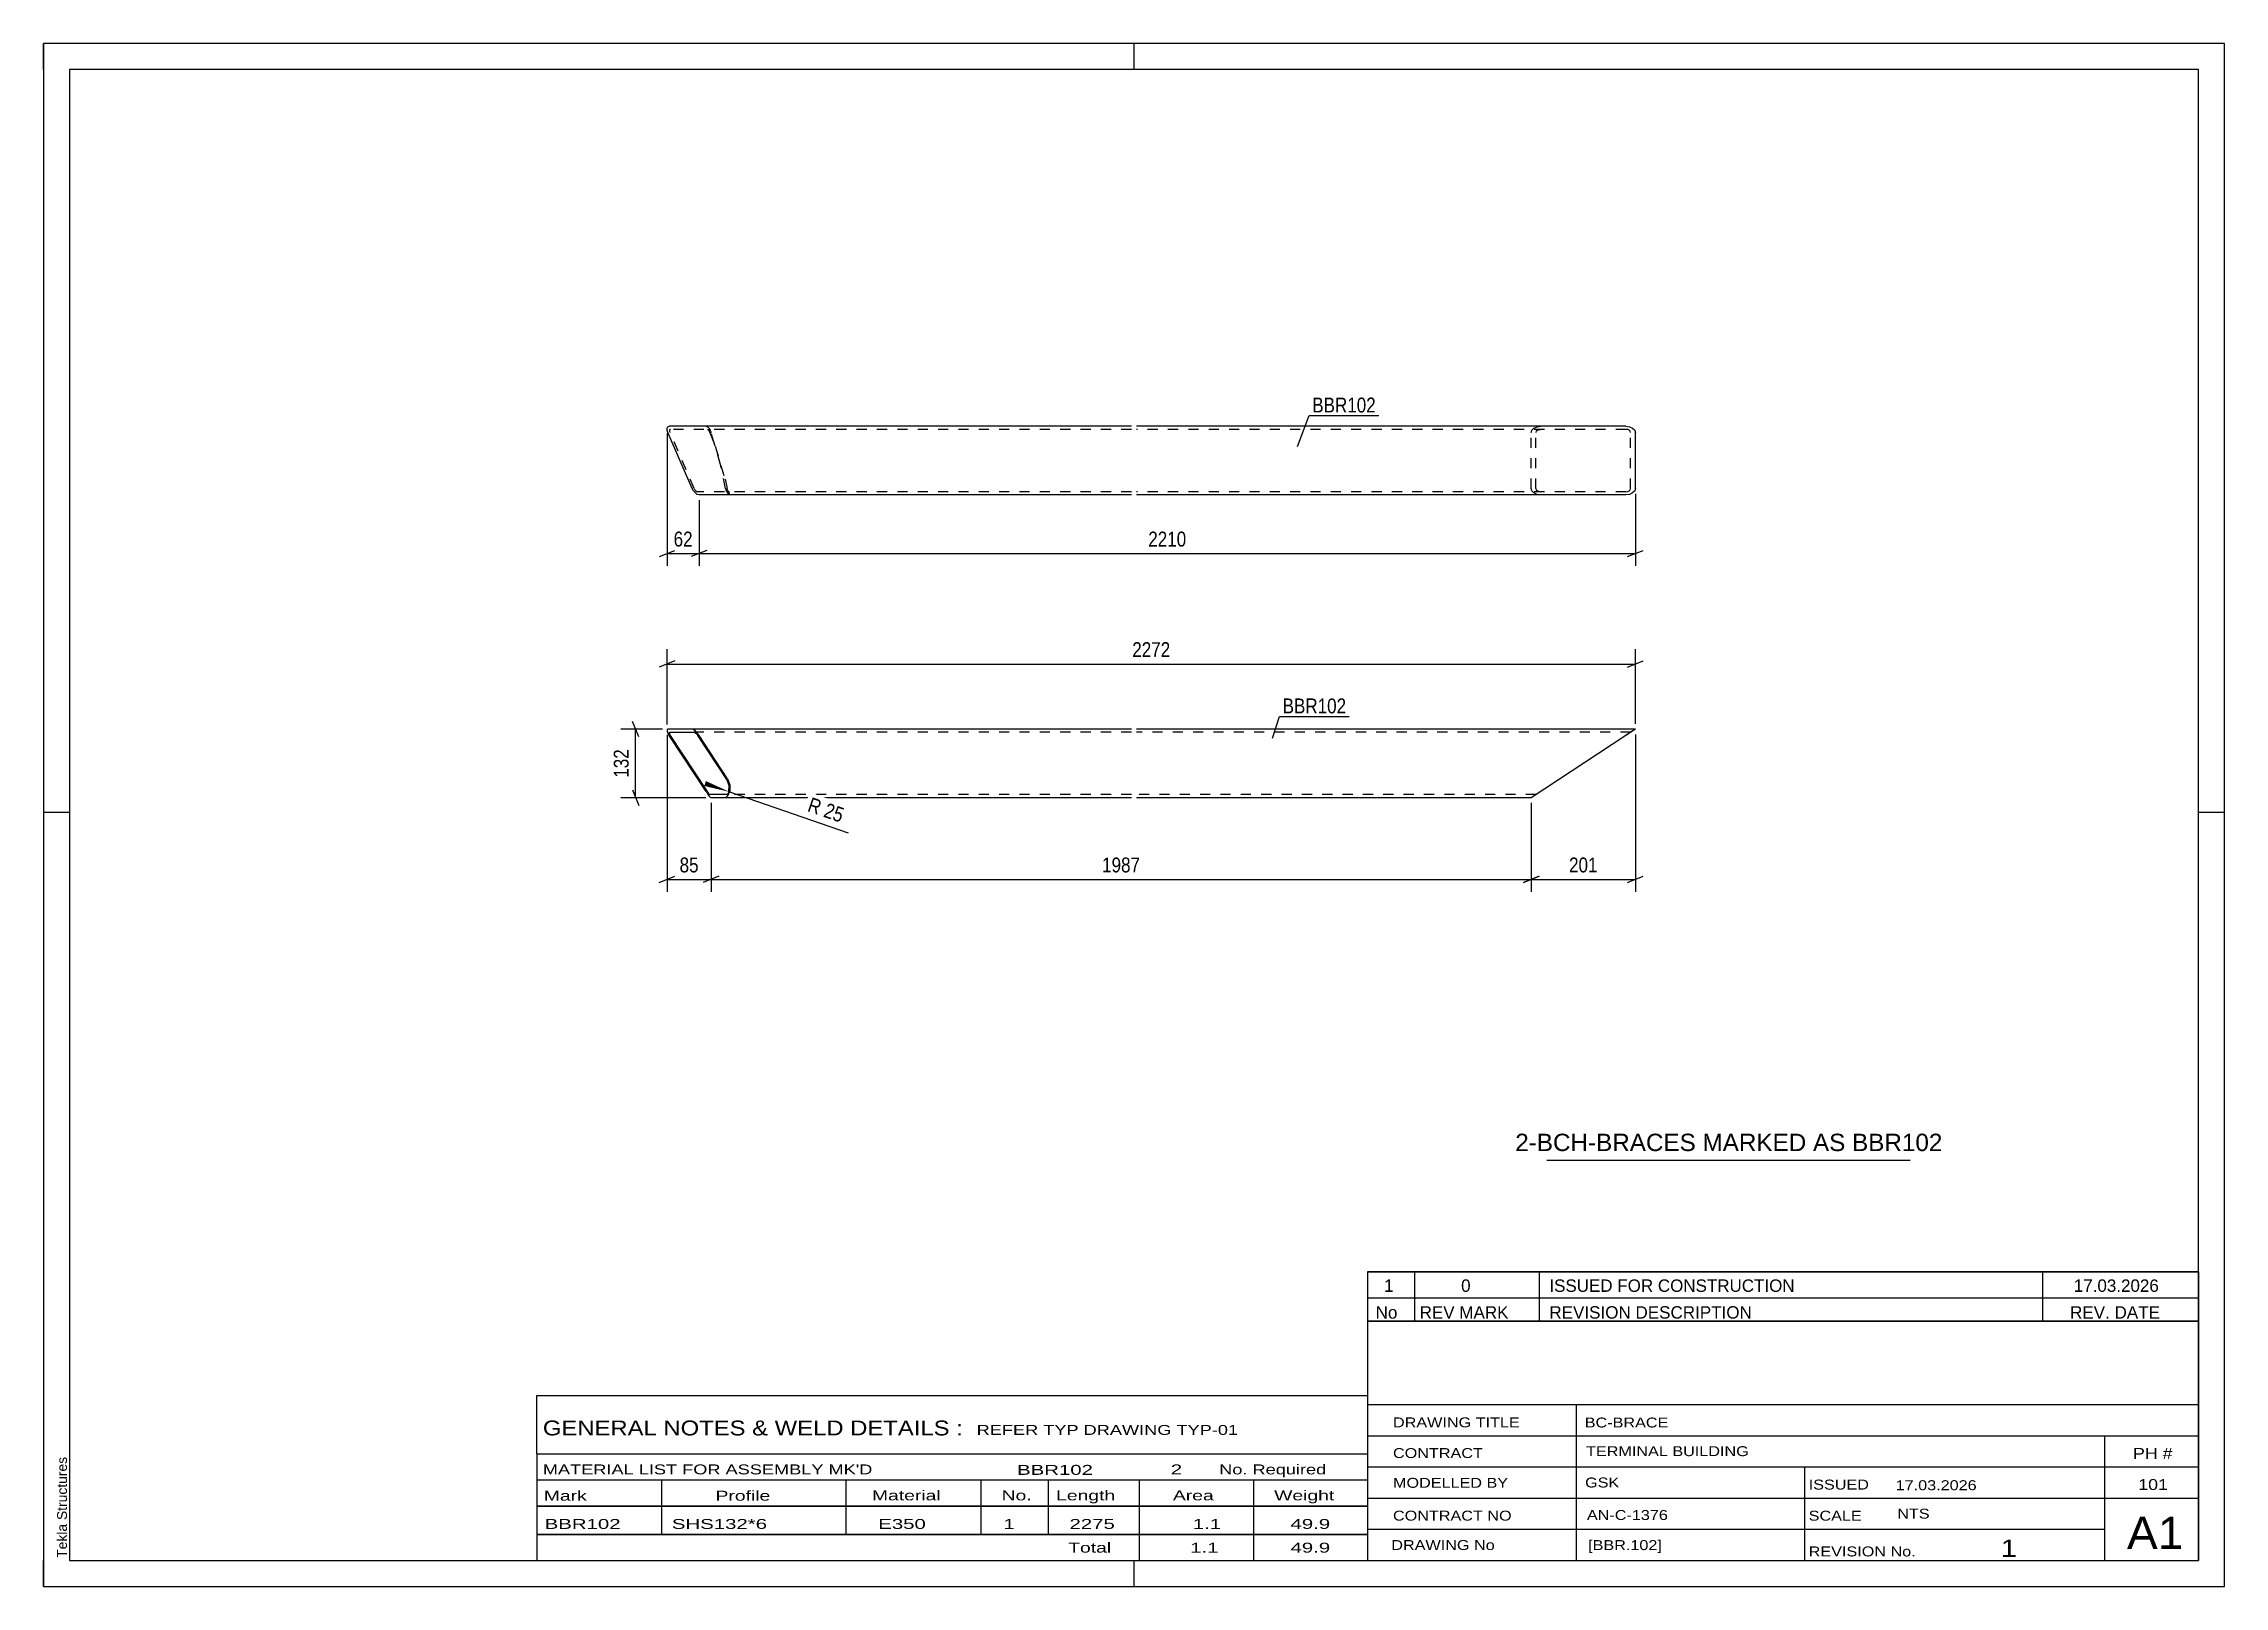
# Model space of a CAD drawing. Header units: millimetres. Extents: x 0 to 420, y 0 to 297.
import ezdxf

# ---------------------------------------------------------------- set-up
doc = ezdxf.new("R2010")
doc.units = ezdxf.units.MM
doc.linetypes.add('DXK_LINE_DOT2', pattern=[3.9198, 1.9599, -1.9599])
doc.styles.add('Arial', font='ARIAL.TTF', dxfattribs={"height": 0.2})
doc.styles.add('Arial Narrow', font='ARIALN.TTF', dxfattribs={"height": 0.2})

# ---------------------------------------------------------------- blocks, each defined once
blk = doc.blocks.new('Unknown-580638359-1162')
at = {"color": 5, "linetype": 'Continuous'}
for p, q in [((420, 297), (0, 297)), ((0, 297), (0, 0)), ((0, 292), (0, 297)), ((210, 292), (210, 297)), ((420, 0), (420, 297)), ((415, 292), (5, 292)), ((5, 292), (5, 5)), ((415, 5), (415, 292)), ((5, 149), (0, 149)), ((420, 149), (415, 149)), ((0, 0), (0, 5)), ((5, 5), (415, 5)), ((210, 0), (210, 5)), ((0, 0), (420, 0))]:
    blk.add_line(p, q, dxfattribs=at)
at = {"color": 174, "linetype": 'Continuous', "style": 'Arial'}
blk.add_text('Tekla Structures', height=1.9102, rotation=90, dxfattribs=at).set_placement((4.5, 5.5))
blk = doc.blocks.new('Part-580638359-1309 - 1303')
at = {"color": 2, "linetype": 'Continuous'}
for p, q in [((120.22, 165.02), (120.08, 164.93)), ((120.08, 164.93), (120.09, 164.67)), ((120.09, 164.67), (120.23, 164.28)), ((209.5, 165.02), (120.22, 165.02)), ((120.23, 164.28), (120.49, 163.82)), ((127.59, 153.02), (120.49, 163.82)), ((120.55, 164.37), (120.62, 164.42)), ((120.55, 164.24), (120.55, 164.37)), ((120.62, 164.05), (120.55, 164.24)), ((120.62, 164.42), (125.32, 164.42)), ((120.75, 163.82), (120.62, 164.05)), ((127.86, 153.02), (120.75, 163.82)), ((125.19, 164.93), (124.93, 165.02)), ((125.53, 164.67), (125.19, 164.93)), ((125.32, 164.42), (125.45, 164.37)), ((125.45, 164.37), (125.62, 164.24)), ((125.9, 164.28), (125.53, 164.67)), ((125.62, 164.24), (125.81, 164.05)), ((125.81, 164.05), (125.98, 163.82)), ((126.24, 163.82), (125.9, 164.28)), ((131.56, 155.34), (125.98, 163.82)), ((131.74, 155.46), (126.24, 163.82)), ((306.56, 165.02), (210.5, 165.02)), ((304.74, 163.82), (286.5, 151.82)), ((306.56, 165.02), (304.74, 163.82)), ((131.74, 155.46), (132.19, 154.3)), ((127.59, 153.02), (127.74, 152.83)), ((127.74, 152.83), (127.86, 152.56)), ((127.86, 153.02), (127.91, 152.94)), ((127.86, 152.56), (128.11, 152.17)), ((127.91, 152.94), (127.98, 152.79)), ((128.11, 152.59), (127.98, 152.79)), ((128.24, 152.46), (128.11, 152.59)), ((128.11, 152.17), (128.36, 151.91)), ((128.24, 152.46), (128.34, 152.42)), ((131.62, 152.42), (128.34, 152.42)), ((128.36, 151.91), (128.49, 151.86)), ((128.54, 151.82), (128.49, 151.86)), ((209.5, 151.82), (128.54, 151.82)), ((131.34, 151.82), (131.48, 151.91)), ((131.48, 151.91), (131.68, 152.17)), ((132.01, 154.18), (131.56, 155.34)), ((131.62, 152.42), (131.69, 152.46)), ((131.68, 152.17), (131.92, 152.56)), ((131.79, 152.59), (131.69, 152.46)), ((131.9, 152.79), (131.79, 152.59)), ((131.9, 152.79), (131.96, 152.9)), ((131.92, 152.56), (132.15, 153.02)), ((131.96, 152.9), (131.97, 153.02)), ((131.97, 153.02), (132.01, 154.18)), ((132.19, 154.3), (132.15, 153.02)), ((286.5, 151.82), (210.5, 151.82))]:
    blk.add_line(p, q, dxfattribs=at)
at = {"color": 7, "linetype": 'DXK_LINE_DOT2'}
for p, q in [((209.5, 164.42), (125.32, 164.42)), ((305.65, 164.42), (210.5, 164.42)), ((306.43, 164.93), (304.74, 163.82)), ((209.5, 152.42), (131.62, 152.42)), ((287.41, 152.42), (210.5, 152.42)), ((287.41, 152.42), (287.48, 152.46))]:
    blk.add_line(p, q, dxfattribs=at)
blk = doc.blocks.new('Part-580638359-1271 - 1253')
at = {"color": 2, "linetype": 'Continuous'}
for p, q in [((120.08, 222.6), (120.09, 222.98)), ((120.09, 222.98), (120.23, 223.24)), ((120.23, 223.24), (120.49, 223.34)), ((209.5, 223.34), (120.49, 223.34)), ((304.74, 223.34), (210.5, 223.34)), ((304.74, 223.34), (305.44, 223.24)), ((305.44, 223.24), (306.03, 222.98)), ((306.03, 222.98), (306.43, 222.6)), ((120.22, 222.14), (120.08, 222.6)), ((124.93, 211.34), (120.22, 222.14)), ((306.43, 222.6), (306.56, 222.14)), ((306.56, 211.34), (306.56, 222.14)), ((125.19, 210.88), (124.93, 211.34)), ((125.53, 210.49), (125.19, 210.88)), ((125.9, 210.23), (125.53, 210.49)), ((126.24, 210.14), (125.9, 210.23)), ((209.5, 210.14), (126.24, 210.14)), ((304.74, 210.14), (210.5, 210.14)), ((305.44, 210.23), (304.74, 210.14)), ((306.03, 210.49), (305.44, 210.23)), ((306.43, 210.88), (306.03, 210.49)), ((306.56, 211.34), (306.43, 210.88))]:
    blk.add_line(p, q, dxfattribs=at)
at = {"color": 7, "linetype": 'DXK_LINE_DOT2'}
for p, q in [((120.62, 222.69), (120.55, 222.56)), ((120.75, 222.74), (120.62, 222.69)), ((209.5, 222.74), (120.75, 222.74)), ((127.59, 223.34), (127.74, 223.3)), ((127.74, 223.3), (127.86, 223.24)), ((127.86, 223.24), (128.11, 222.98)), ((127.86, 222.74), (127.91, 222.72)), ((127.91, 222.72), (127.98, 222.69)), ((128.08, 222.6), (127.98, 222.69)), ((128.11, 222.98), (128.36, 222.6)), ((304.74, 222.74), (210.5, 222.74)), ((286.64, 222.6), (287.03, 222.98)), ((287.03, 222.98), (287.62, 223.24)), ((287.62, 223.24), (288.32, 223.34)), ((287.76, 222.6), (287.97, 222.69)), ((287.97, 222.69), (288.32, 222.74)), ((305.09, 222.69), (304.74, 222.74)), ((305.39, 222.56), (305.09, 222.69)), ((120.55, 222.56), (120.55, 222.37)), ((120.55, 222.37), (120.62, 222.14)), ((125.32, 211.34), (120.62, 222.14)), ((128.11, 222.56), (128.08, 222.6)), ((128.24, 222.37), (128.11, 222.56)), ((128.34, 222.14), (128.24, 222.37)), ((128.34, 222.14), (129.34, 219.52)), ((128.36, 222.6), (128.49, 222.33)), ((129.34, 219.52), (128.49, 222.33)), ((128.49, 222.33), (128.54, 222.14)), ((130.32, 216.15), (128.54, 222.14)), ((129.34, 219.52), (131.23, 213.16)), ((286.5, 222.14), (286.64, 222.6)), ((286.5, 211.34), (286.5, 222.14)), ((287.48, 222.37), (287.41, 222.14)), ((287.41, 211.34), (287.41, 222.14)), ((287.68, 222.56), (287.48, 222.37)), ((287.68, 222.56), (287.76, 222.6)), ((305.58, 222.37), (305.39, 222.56)), ((305.65, 222.14), (305.58, 222.37)), ((305.65, 211.34), (305.65, 222.14)), ((131.34, 211.34), (130.32, 216.15)), ((125.32, 211.34), (125.45, 211.11)), ((125.45, 211.11), (125.62, 210.91)), ((125.62, 210.91), (125.81, 210.78)), ((125.81, 210.78), (125.98, 210.74)), ((209.5, 210.74), (125.98, 210.74)), ((131.23, 213.16), (131.62, 211.34)), ((131.34, 211.34), (131.48, 210.88)), ((131.48, 210.88), (131.68, 210.49)), ((131.69, 211.11), (131.62, 211.34)), ((131.68, 210.49), (131.92, 210.23)), ((131.79, 210.91), (131.69, 211.11)), ((131.9, 210.78), (131.79, 210.91)), ((131.9, 210.78), (131.96, 210.76)), ((131.92, 210.23), (132.15, 210.14)), ((131.96, 210.76), (131.97, 210.74)), ((132.19, 210.14), (132.01, 210.74)), ((304.74, 210.74), (210.5, 210.74)), ((286.64, 210.88), (286.5, 211.34)), ((287.03, 210.49), (286.64, 210.88)), ((287.62, 210.23), (287.03, 210.49)), ((287.41, 211.34), (287.48, 211.11)), ((287.48, 211.11), (287.68, 210.91)), ((288.32, 210.14), (287.62, 210.23)), ((287.68, 210.91), (287.76, 210.88)), ((287.76, 210.88), (287.97, 210.78)), ((287.97, 210.78), (288.32, 210.74)), ((304.74, 210.74), (305.09, 210.78)), ((305.09, 210.78), (305.39, 210.91)), ((305.39, 210.91), (305.58, 211.11)), ((305.58, 211.11), (305.65, 211.34))]:
    blk.add_line(p, q, dxfattribs=at)
blk = doc.blocks.new('StraightDimension-580638359-1617 - 1303')
at = {"color": 7, "linetype": 'Continuous'}
for p, q in [((128.54, 150.82), (128.54, 133.7)), ((286.5, 150.82), (286.5, 133.7)), ((130.04, 136.7), (127.04, 135.5)), ((128.54, 136.1), (286.5, 136.1)), ((285, 135.5), (288, 136.7))]:
    blk.add_line(p, q, dxfattribs=at)
at = {"color": 0}
blk.add_wipeout([(211.78, 136.85), (211.78, 141.05), (203.26, 141.05), (203.26, 136.85)], dxfattribs=at)
at = {"color": 3, "style": 'Arial Narrow'}
blk.add_text('1987', height=2.863, dxfattribs=at).set_placement((203.86, 137.45))
blk = doc.blocks.new('StraightDimension-580638359-1616 - 1303')
at = {"color": 7, "linetype": 'Continuous'}
for p, q in [((306.56, 164.02), (306.56, 133.7)), ((286.5, 150.82), (286.5, 133.7)), ((288, 136.7), (285, 135.5)), ((286.5, 136.1), (306.56, 136.1)), ((305.06, 135.5), (308.06, 136.7))]:
    blk.add_line(p, q, dxfattribs=at)
at = {"color": 0}
blk.add_wipeout([(299.87, 136.85), (299.87, 141.05), (293.19, 141.05), (293.19, 136.85)], dxfattribs=at)
at = {"color": 3, "style": 'Arial Narrow'}
blk.add_text('201', height=2.863, dxfattribs=at).set_placement((293.79, 137.45))
blk = doc.blocks.new('StraightDimension-580638359-1648 - 1303')
at = {"color": 7, "linetype": 'Continuous'}
for p, q in [((121.58, 178.16), (118.58, 176.96)), ((120.08, 165.93), (120.08, 180.41)), ((120.08, 177.56), (306.56, 177.56)), ((305.06, 176.96), (308.06, 178.16)), ((306.56, 166.02), (306.56, 180.41))]:
    blk.add_line(p, q, dxfattribs=at)
at = {"color": 0}
blk.add_wipeout([(217.58, 178.31), (217.58, 182.51), (209.07, 182.51), (209.07, 178.31)], dxfattribs=at)
at = {"color": 3, "style": 'Arial Narrow'}
blk.add_text('2272', height=2.863, dxfattribs=at).set_placement((209.67, 178.91))
blk = doc.blocks.new('StraightDimension-580638359-1618 - 1303')
at = {"color": 7, "linetype": 'Continuous'}
for p, q in [((120.08, 163.93), (120.08, 133.7)), ((128.54, 150.82), (128.54, 133.7)), ((118.58, 135.5), (121.58, 136.7)), ((120.08, 136.1), (128.54, 136.1)), ((130.04, 136.7), (127.04, 135.5))]:
    blk.add_line(p, q, dxfattribs=at)
at = {"color": 0}
blk.add_wipeout([(126.74, 136.85), (126.74, 141.05), (121.89, 141.05), (121.89, 136.85)], dxfattribs=at)
at = {"color": 3, "style": 'Arial Narrow'}
blk.add_text('85', height=2.863, dxfattribs=at).set_placement((122.49, 137.45))
blk = doc.blocks.new('StraightDimension-580638359-1657 - 1303')
at = {"color": 7, "linetype": 'Continuous'}
for p, q in [((119.22, 165.02), (111.17, 165.02)), ((114.62, 163.52), (113.42, 166.52)), ((114.02, 151.82), (114.02, 165.02)), ((127.54, 151.82), (111.17, 151.82)), ((113.42, 153.32), (114.62, 150.32))]:
    blk.add_line(p, q, dxfattribs=at)
at = {"color": 0}
blk.add_wipeout([(113.27, 161.76), (109.07, 161.76), (109.07, 155.08), (113.27, 155.08)], dxfattribs=at)
at = {"color": 3, "style": 'Arial Narrow'}
blk.add_text('132', height=2.863, rotation=90.0002, dxfattribs=at).set_placement((112.67, 155.68))
blk = doc.blocks.new('RadiusDimension-580638359-1678 - 1303')
at = {"linetype": 'Continuous'}
blk.add_hatch(color=7, dxfattribs=at).paths.add_polyline_path([(127.56, 155.03), (132.12, 152.94), (127.23, 154.09)])
at = {"color": 7, "linetype": 'Continuous'}
blk.add_line((132.12, 152.94), (154.98, 145.08), dxfattribs=at)
blk.add_arc((129.77, 153.74), 2.49, 309.2712, 12.7989, dxfattribs=at)
at = {"color": 0}
blk.add_wipeout([(153.87, 146.26), (155.23, 150.23), (147.53, 152.87), (146.17, 148.9)], dxfattribs=at)
at = {"color": 3, "style": 'Arial Narrow'}
blk.add_text('R 25', height=2.863, rotation=-18.9649, dxfattribs=at).set_placement((146.93, 149.27))
blk = doc.blocks.new('StraightDimension-580638359-1670 - 1253')
at = {"color": 7, "linetype": 'Continuous'}
for p, q in [((120.09, 221.98), (120.09, 196.44)), ((126.24, 209.14), (126.24, 196.44)), ((118.59, 198.24), (121.59, 199.44)), ((120.09, 198.84), (126.24, 198.84)), ((127.74, 199.44), (124.74, 198.24))]:
    blk.add_line(p, q, dxfattribs=at)
at = {"color": 0}
blk.add_wipeout([(125.59, 199.59), (125.59, 203.79), (120.74, 203.79), (120.74, 199.59)], dxfattribs=at)
at = {"color": 3, "style": 'Arial Narrow'}
blk.add_text('62', height=2.863, dxfattribs=at).set_placement((121.34, 200.19))
blk = doc.blocks.new('StraightDimension-580638359-1669 - 1253')
at = {"color": 7, "linetype": 'Continuous'}
for p, q in [((306.56, 210.34), (306.56, 196.44)), ((126.24, 209.14), (126.24, 196.44)), ((127.74, 199.44), (124.74, 198.24)), ((126.24, 198.84), (306.56, 198.84)), ((305.06, 198.24), (308.06, 199.44))]:
    blk.add_line(p, q, dxfattribs=at)
at = {"color": 0}
blk.add_wipeout([(220.66, 199.59), (220.66, 203.79), (212.15, 203.79), (212.15, 199.59)], dxfattribs=at)
at = {"color": 3, "style": 'Arial Narrow'}
blk.add_text('2210', height=2.863, dxfattribs=at).set_placement((212.75, 200.19))
blk = doc.blocks.new('Unknown-580638359-1927')
at = {"color": 7, "linetype": 'Continuous'}
for p, q in [((255, 51.05), (255, 5)), ((255, 51.05), (415, 51.05)), ((415, 51), (415, 5)), ((255, 35), (415, 35)), ((295.14, 35), (295.14, 5)), ((255, 29), (415, 29)), ((397, 5.05), (397, 29.05)), ((255, 23), (415, 23)), ((339.14, 23), (339.14, 5)), ((255, 17), (415, 17)), ((255, 11), (397, 11)), ((255, 5), (415, 5))]:
    blk.add_line(p, q, dxfattribs=at)
at = {"color": 7, "style": 'Arial Narrow'}
for s, height, width, p in [('DRAWING TITLE', 1.9089, 1.425378, (259.88, 30.61)), ('BC-BRACE', 1.909, 1.425378, (296.81, 30.59)), ('CONTRACT', 1.909, 1.425378, (259.88, 24.71)), ('TERMINAL BUILDING', 1.9089, 1.425378, (297.06, 25.07)), ('MODELLED BY', 1.9089, 1.425378, (259.88, 18.98)), ('GSK', 1.909, 1.425378, (296.88, 19.04)), ('ISSUED', 1.909, 1.425378, (339.94, 18.64)), ('17.03.2026', 1.909, 1.425378, (356.69, 18.52)), ('CONTRACT NO', 1.9089, 1.425378, (259.88, 12.66)), ('AN-C-1376', 1.909, 1.425378, (297.23, 12.78)), ('SCALE', 1.909, 1.425378, (339.94, 12.65)), ('A1', 6.204, 1.25, (401.24, 7.2)), ('DRAWING No', 1.909, 1.425378, (259.56, 7)), ('[BBR.102]', 1.909, 1.425378, (297.46, 6.99)), ('1', 3.34, 1.5, (376.91, 5.68)), ('REVISION No.', 1.9089, 1.425378, (339.94, 5.77))]:
    blk.add_text(s, height=height, dxfattribs=dict(at, width=width)).set_placement(p)
at = {"color": 7, "linetype": 'Continuous', "style": 'Arial Narrow'}
for s, height, width, p in [('PH #', 2.1, 1.42538, (402.4, 24.55)), ('101', 2.1, 1.42538, (403.41, 18.55)), ('NTS', 1.909, 1.425378, (357, 13.05))]:
    blk.add_text(s, height=height, dxfattribs=dict(at, width=width)).set_placement(p)
blk = doc.blocks.new('Unknown-580638359-1928')
at = {"color": 7, "linetype": 'Continuous'}
for p, q in [((255, 60.55), (415, 60.55)), ((415, 60.55), (255, 60.55)), ((255, 60.55), (255, 55.55)), ((264, 60.55), (264, 55.55)), ((288, 60.55), (288, 55.55)), ((385, 60.55), (385, 55.55)), ((415, 60.55), (415, 55.55)), ((255, 55.55), (415, 55.55)), ((255, 55.55), (255, 51.05)), ((255, 55.55), (415, 55.55)), ((264, 55.55), (264, 51.05)), ((288, 55.55), (288, 51.05)), ((385, 55.55), (385, 51.05)), ((415, 55.55), (415, 51.05)), ((415, 51.05), (255, 51.05))]:
    blk.add_line(p, q, dxfattribs=at)
at = {"color": 7, "linetype": 'Continuous', "style": 'Arial Narrow'}
for s, height, width, p in [('1', 2.39, 1.196471, (258.16, 56.7)), ('0', 2.39, 1.196471, (273, 56.7)), ('ISSUED FOR CONSTRUCTION', 2.3861, 1.196471, (290, 56.7)), ('17.03.2026', 2.386, 1.196471, (391, 56.7)), ('No', 2.386, 1.2, (256.54, 51.55)), ('REV MARK', 2.386, 1.2, (265, 51.55)), ('REVISION DESCRIPTION', 2.3861, 1.2, (290, 51.55)), ('REV. DATE', 2.386, 1.2, (390.28, 51.55))]:
    blk.add_text(s, height=height, dxfattribs=dict(at, width=width)).set_placement(p)
blk = doc.blocks.new('Unknown-580638359-1929')
at = {"color": 7, "linetype": 'Continuous'}
for p, q in [((95, 36.75), (255, 36.75)), ((95, 25.5), (95, 36.75)), ((255, 36.75), (255, 25.5)), ((95, 25.5), (255, 25.5)), ((95, 25.5), (95, 20.5)), ((255, 25.5), (255, 20.5)), ((95, 20.5), (255, 20.5)), ((95, 20.5), (95, 15.5)), ((119, 20.5), (119, 15.5)), ((154.5, 20.5), (154.5, 15.5)), ((180.5, 20.5), (180.5, 15.5)), ((193.5, 20.5), (193.5, 15.5)), ((211, 20.5), (211, 15.5)), ((233, 20.5), (233, 15.5)), ((255, 20.5), (255, 15.5)), ((95, 15.5), (255, 15.5)), ((95, 15.45), (95, 10.05)), ((95, 15.45), (255, 15.45)), ((119, 15.5), (119, 10)), ((154.5, 15.5), (154.5, 10)), ((180.5, 15.5), (180.5, 10)), ((193.5, 15.5), (193.5, 10)), ((211, 15.5), (211, 10)), ((233, 15.5), (233, 10)), ((255, 15.45), (255, 10.05)), ((95, 10.05), (255, 10.05)), ((95, 10), (255, 10)), ((95, 10), (95, 5)), ((211, 10), (211, 5)), ((233, 10), (233, 5)), ((255, 10), (255, 5)), ((95, 5), (255, 5))]:
    blk.add_line(p, q, dxfattribs=at)
at = {"color": 7, "style": 'Arial Narrow'}
for s, height, width, p in [('GENERAL NOTES & WELD DETAILS :', 2.8633, 1.4, (96.15, 29.06)), ('REFER TYP DRAWING TYP-01', 1.9089, 1.6, (179.7, 29.16)), ("MATERIAL LIST FOR ASSEMBLY MK'D", 1.9089, 1.6, (96.15, 21.56)), ('BBR102', 1.909, 1.794707, (187.48, 21.47)), ('2', 1.91, 1.794707, (217.08, 21.56)), ('No. Required', 1.9089, 1.6, (226.41, 21.56)), ('Mark', 1.909, 1.7, (96.34, 16.5)), ('Profile', 1.909, 1.7, (129.41, 16.5)), ('Material', 1.909, 1.7, (159.54, 16.56)), ('No.', 1.909, 1.7, (184.5, 16.56)), ('Length', 1.909, 1.7, (195, 16.56)), ('Area', 1.909, 1.7, (217.5, 16.56)), ('Weight', 1.909, 1.7, (237, 16.56))]:
    blk.add_text(s, height=height, dxfattribs=dict(at, width=width)).set_placement(p)
at = {"color": 7, "linetype": 'Continuous', "style": 'Arial Narrow'}
for s, height, width, p in [('BBR102', 1.909, 1.794707, (96.5, 11.06)), ('SHS132*6', 1.909, 1.794707, (121, 11.06)), ('E350', 1.909, 1.794707, (160.74, 11.06)), ('1', 1.91, 1.794707, (184.86, 11.06)), ('2275', 1.909, 1.794707, (197.58, 11.06)), ('1.1', 1.909, 1.794707, (221.32, 11.06)), ('49.9', 1.909, 1.794707, (240.14, 11.06)), ('Total', 1.909, 1.7, (197.33, 6.5)), ('1.1', 1.909, 1.794707, (220.83, 6.5)), ('49.9', 1.909, 1.794707, (240.14, 6.5))]:
    blk.add_text(s, height=height, dxfattribs=dict(at, width=width)).set_placement(p)
blk = doc.blocks.new('Unknown-580638359-1930')
at = {"color": 7, "linetype": 'Continuous'}
blk.add_line((289.5, 82.05), (359.5, 82.05), dxfattribs=at)
at = {"color": 7, "style": 'Arial'}
blk.add_text('2-BCH-BRACES MARKED AS BBR102', height=3.3428, dxfattribs=at).set_placement((283.43, 83.8))
blk = doc.blocks.new('Mark-580638359-1305 - 1303')
at = {"color": 0}
blk.add_wipeout([(250.87, 168.07), (250.87, 171.07), (238.63, 171.07), (238.63, 168.07)], dxfattribs=at)
blk.add_wipeout([(250.87, 168.07), (250.87, 171.07), (238.63, 171.07), (238.63, 168.07)], dxfattribs=at)
at = {"color": 30, "linetype": 'Continuous'}
for p, q in [((236.65, 163.26), (238.03, 167.47)), ((238.03, 167.47), (251.47, 167.47))]:
    blk.add_line(p, q, dxfattribs=at)
at = {"color": 3, "style": 'Arial Narrow'}
blk.add_text('BBR102', height=2.863, dxfattribs=at).set_placement((238.63, 168.07))
blk = doc.blocks.new('Mark-580638359-1266 - 1253')
at = {"color": 0}
blk.add_wipeout([(256.57, 225.99), (256.57, 228.99), (244.33, 228.99), (244.33, 225.99)], dxfattribs=at)
blk.add_wipeout([(256.57, 225.99), (256.57, 228.99), (244.33, 228.99), (244.33, 225.99)], dxfattribs=at)
at = {"color": 30, "linetype": 'Continuous'}
for p, q in [((241.48, 219.46), (243.73, 225.39)), ((243.73, 225.39), (257.17, 225.39))]:
    blk.add_line(p, q, dxfattribs=at)
at = {"color": 3, "style": 'Arial Narrow'}
blk.add_text('BBR102', height=2.863, dxfattribs=at).set_placement((244.33, 225.99))

msp = doc.modelspace()

# ---------------------------------------------------------------- block references
for name in ['Unknown-580638359-1162', 'Part-580638359-1271 - 1253', 'Part-580638359-1309 - 1303', 'Unknown-580638359-1930', 'Unknown-580638359-1928', 'Unknown-580638359-1927', 'Unknown-580638359-1929']:
    msp.add_blockref(name, (0, 0))

# ---------------------------------------------------------------- next in the draw order: block references
for name in ['Mark-580638359-1266 - 1253', 'StraightDimension-580638359-1670 - 1253', 'StraightDimension-580638359-1617 - 1303']:
    msp.add_blockref(name, (0, 0))

# ---------------------------------------------------------------- next in the draw order: block references
for name in ['StraightDimension-580638359-1669 - 1253', 'StraightDimension-580638359-1616 - 1303']:
    msp.add_blockref(name, (0, 0))

# ---------------------------------------------------------------- next in the draw order: block references
msp.add_blockref('StraightDimension-580638359-1648 - 1303', (0, 0))

# ---------------------------------------------------------------- next in the draw order: block references
for name in ['Mark-580638359-1305 - 1303', 'StraightDimension-580638359-1618 - 1303']:
    msp.add_blockref(name, (0, 0))

# ---------------------------------------------------------------- next in the draw order: block references
msp.add_blockref('StraightDimension-580638359-1657 - 1303', (0, 0))

# ---------------------------------------------------------------- next in the draw order: block references
msp.add_blockref('RadiusDimension-580638359-1678 - 1303', (0, 0))

doc.saveas('drawing.dxf')
